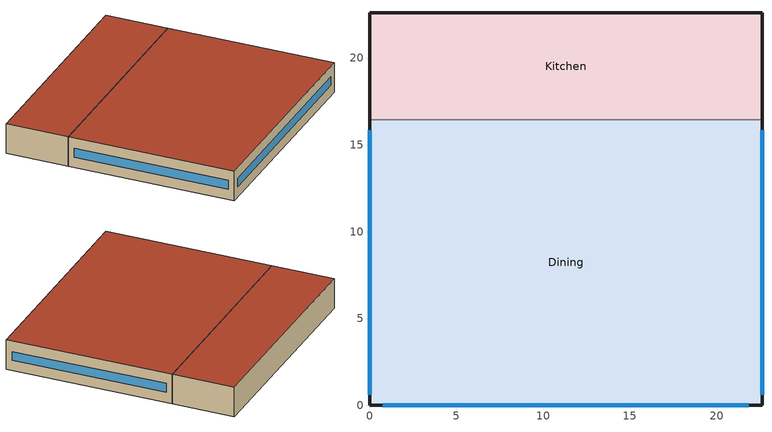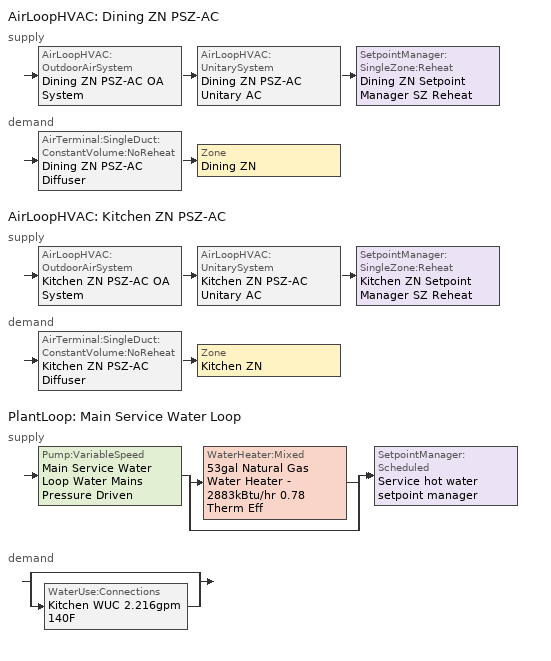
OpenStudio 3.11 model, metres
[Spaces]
Dining
 floor ground (Foundation F 1.26W/m*K Perim 55.49m Area 371.75m2): 22.61,16.44 22.61,0 0,0 0,16.44 z0
 wall outside: 0,16.44 0,0 22.61,0 22.61,16.44 z0:3.05
 wall to Kitchen: 22.61,16.44 0,16.44 z0:3.05
 window: 0,15.84 0,0.6 / 0.75,0 21.86,0 / 22.61,0.6 22.61,15.84 z1.07:1.98
 roof outside: 22.61,0 22.61,16.44 0,16.44 0,0 z3.05
Kitchen
 floor ground (Foundation F 1.26W/m*K Perim 34.94m Area 139.41m2): 22.61,22.61 22.61,16.44 0,16.44 0,22.61 z0
 wall outside: 22.61,16.44 22.61,22.61 0,22.61 0,16.44 z0:3.05
 roof outside: 22.61,16.44 22.61,22.61 0,22.61 0,16.44 z3.05
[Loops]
AirLoopHVAC 'Dining ZN PSZ-AC'
 supply: AirLoopHVAC:OutdoorAirSystem 'Dining ZN PSZ-AC OA System' > AirLoopHVAC:UnitarySystem 'Dining ZN PSZ-AC Unitary AC' > SetpointManager:SingleZone:Reheat 'Dining ZN Setpoint Manager SZ Reheat'
 demand: AirTerminal:SingleDuct:ConstantVolume:NoReheat 'Dining ZN PSZ-AC Diffuser' > Zone 'Dining ZN'
AirLoopHVAC 'Kitchen ZN PSZ-AC'
 supply: AirLoopHVAC:OutdoorAirSystem 'Kitchen ZN PSZ-AC OA System' > AirLoopHVAC:UnitarySystem 'Kitchen ZN PSZ-AC Unitary AC' > SetpointManager:SingleZone:Reheat 'Kitchen ZN Setpoint Manager SZ Reheat'
 demand: AirTerminal:SingleDuct:ConstantVolume:NoReheat 'Kitchen ZN PSZ-AC Diffuser' > Zone 'Kitchen ZN'
PlantLoop 'Main Service Water Loop'
 supply: Pump:VariableSpeed 'Main Service Water Loop Water Mains Pressure Driven' > split
  | WaterHeater:Mixed '53gal Natural Gas Water Heater - 2883kBtu/hr 0.78 Therm Eff'
  | bypass
  join > SetpointManager:Scheduled 'Service hot water setpoint manager'
 demand: split
  | bypass
  | WaterUse:Connections 'Kitchen WUC 2.216gpm 140F'
[Site]
Atlanta-Hartsfield Jackson Intl AP_GA_USA: Latitude {deg}=33.63; Longitude {deg}=-84.43; Time Zone {hr}=-5; Elevation {m}=308; Terrain=City
[Building]
-FullServiceRestaurant-ASHRAE 169-2013-3A created: 2026-08-07 21:08:20 -0400: North Axis {deg}=0; Default Construction Set=DOE Ref Pre-1980 - FullSrvRest - ASHRAE 169-2013-3A; Standards Number of Stories=1; Standards Number of Above Ground Stories=1; Standards Building Type=FullServiceRestaurant
[SizingPeriod:DesignDay] Barometric Pressure {Pa}=97621; Rain Indicator=No; Snow Indicator=No; Day of Month=21; Daylight Saving Time Indicator=No; Humidity Condition Type=Wetbulb; Dry-Bulb Temperature Range Modifier Type=DefaultMultipliers
Name | Maximum Dry-Bulb Temperature {C} | Daily Dry-Bulb Temperature Range {deltaC} | Wind Speed {m/s} | Wind Direction {deg} | Month | Day Type | Wetbulb or DewPoint at Maximum Dry-Bulb {C} | Solar Model Indicator | ASHRAE Clear Sky Optical Depth for Beam Irradiance | ASHRAE Clear Sky Optical Depth for Diffuse Irradiance | Sky Clearness
Atlanta-Hartsfield.Jackson.Intl.AP_GA_USA Ann Clg .4% Condns DB=>MWB | 34.4 | 9.5 | 4 | 300 | 7 | SummerDesignDay | 23.5 | ASHRAETau | 0.556 | 1.779
Atlanta-Hartsfield.Jackson.Intl.AP_GA_USA Ann Clg .4% Condns WB=>MDB | 31.2 | 9.5 | 4 | 300 | 7 | SummerDesignDay | 25.1 | ASHRAETau | 0.556 | 1.779
Atlanta-Hartsfield.Jackson.Intl.AP_GA_USA Ann Htg 99.6% Condns DB | -6.3 | 0 | 5.3 | 320 | 1 | WinterDesignDay | -6.3 | ASHRAEClearSky |  |  | 0
[ClimateZones]
Climate Zone Institution Name 1=ASHRAE; Climate Zone Document Name 1=ANSI/ASHRAE Standard 169; Climate Zone Document Year 1=2006; Climate Zone Value 1=3A
[Site:WaterMainsTemperature]
Calculation Method=Correlation; Annual Average Outdoor Air Temperature {C}=16.6; Maximum Difference In Monthly Average Outdoor Air Temperatures {deltaC}=22.5; Temperature Multiplier=1; Temperature Offset {deltaC}=0
[Site:GroundTemperature:Shallow]
10.8, 7.3, 6.4, 7.2, 11.9, 17.2, 22.2, 25.8, 26.8, 25.1, 21.1, 15.9
[Site:GroundTemperature:Deep]
16, 13.5, 11.9, 11.4, 12.4, 14.5, 17.1, 19.6, 21.4, 21.8, 20.8, 18.7
[Site:GroundTemperature:FCfactorMethod]
January Ground Temperature {C}=16; February Ground Temperature {C}=11.9; March Ground Temperature {C}=7.7; April Ground Temperature {C}=4; May Ground Temperature {C}=7.9; June Ground Temperature {C}=13.8; July Ground Temperature {C}=17.2; August Ground Temperature {C}=20.8; September Ground Temperature {C}=24.8; October Ground Temperature {C}=26.1; November Ground Temperature {C}=26.5; December Ground Temperature {C}=22.5
[Material:NoMass] Thermal Absorptance=0.9; Solar Absorptance=0.7
Name | Roughness | Thermal Resistance {m2-K/W} | Visible Absorptance
CP02 CARPET PAD | VeryRough | 0.21648 | 0.8
Typical Insulation R-2.27 | Smooth | 0.39899 | 0.7
Typical Carpet Pad | Smooth | 0.21648 | 0.8
Typical Insulation R-8.88 | Smooth | 1.56434 | 0.7
Typical Insulation | Smooth | 0.0282222 | 0.7
[Material]
Name | Roughness | Thickness {m} | Conductivity {W/m-K} | Density {kg/m3} | Specific Heat {J/kg-K} | Thermal Absorptance | Solar Absorptance | Visible Absorptance
100mm Normalweight concrete floor | MediumSmooth | 0.1016 | 2.31 | 2322 | 832
G01 13mm gypsum board | Smooth | 0.0127 | 0.16 | 800 | 1090 | 0.9 | 0.7 | 0.5
4 in. Normalweight Concrete Floor | MediumRough | 0.1016 | 2.31 | 2322 | 832 | 0.9 | 0.7 | 0.7
25mm Stucco | Smooth | 0.0254 | 0.72 | 1856 | 840 | 0.9 | 0.7 | 0.7
5/8 in. Gypsum Board | MediumSmooth | 0.0159 | 0.16 | 800 | 1090 | 0.9 | 0.7 | 0.7
Roof Membrane | VeryRough | 0.0095 | 0.16 | 1121.29 | 1460 | 0.9 | 0.7 | 0.7
Metal Roof Surface; F08 Metal surface | Smooth | 0.0008 | 45.28 | 7824 | 500 | 0.9 | 0.7 | 0.7
6 in. Normalweight Concrete Floor | MediumRough | 0.1524 | 2.31 | 2322 | 832 | 0.9 | 0.7 | 0.7
8 in. Concrete Block Basement Wall | MediumRough | 0.2032 | 1.326 | 1842 | 912 | 0.9 | 0.7 | 0.7
G05 25mm wood | MediumSmooth | 0.0254 | 0.15 | 608 | 1630 | 0.9 | 0.5 | 0.5
Std Wood 6inch | MediumSmooth | 0.15 | 0.12 | 540 | 1210 | 0.9 | 0.7 | 0.7
[Construction:FfactorGroundFloor] F-Factor {W/m-K}=1.26344
Name | Area {m2} | PerimeterExposed {m}
Foundation F 1.26W/m*K Perim 34.94m Area 139.41m2 | 139.405 | 34.9407
Foundation F 1.26W/m*K Perim 55.49m Area 371.75m2 | 371.748 | 55.4941
[DefaultConstructionSet]
DOE Ref Pre-1980 - FullSrvRest - ASHRAE 169-2013-3A: Default Exterior Surface Constructions=Default Surface Constructions 1; Default Interior Surface Constructions=Default Surface Constructions 2; Default Ground Contact Surface Constructions=Default Surface Constructions 3; Default Exterior SubSurface Constructions=Default Sub Surface Constructions 1; Default Interior SubSurface Constructions=Default Sub Surface Constructions 2; Interior Partition Construction=Typical Interior Partition
[DefaultSurfaceConstructions]
Name | Floor Construction | Wall Construction | Roof Ceiling Construction
Default Surface Constructions 1 | Typical Insulated Exterior Mass Floor | Typical Insulated Steel Framed Exterior Wall R-4.44 | Typical IEAD Roof R-10.0
Default Surface Constructions 2 | Typical Interior Floor | Typical Interior Wall | Typical Interior Ceiling
Default Surface Constructions 3 | Typical Insulated Carpeted 6in Slab Floor | Typical Insulated Basement Mass Wall
[Construction]
Typical Insulated Exterior Mass Floor: 4 in. Normalweight Concrete Floor, Typical Carpet Pad
Typical Insulated Steel Framed Exterior Wall R-4.44: 25mm Stucco, 5/8 in. Gypsum Board, Typical Insulation R-2.27, 5/8 in. Gypsum Board
Typical IEAD Roof R-10.0: Roof Membrane, Typical Insulation R-8.88, Metal Roof Surface
Typical Interior Floor: 100mm Normalweight concrete floor, CP02 CARPET PAD
Typical Interior Wall: G01 13mm gypsum board, G01 13mm gypsum board
Typical Interior Ceiling: CP02 CARPET PAD, 100mm Normalweight concrete floor
Typical Insulated Carpeted 6in Slab Floor: 6 in. Normalweight Concrete Floor, Typical Carpet Pad
Typical Insulated Basement Mass Wall: 8 in. Concrete Block Basement Wall
U 1.22 SHGC 0.54 Simple Glazing: U 1.22 SHGC 0.54 Simple Glazing
Typical Insulated Metal Door: F08 Metal surface, Typical Insulation
U 0.88 SHGC 0.16 Sgl Ref-A-L Clr 6mm: REF A CLEAR LO 6MM
Typical Overhead Door: Typical Insulation
Typical Interior Window: Clear 3mm
Typical Interior Door; Typical Interior Partition: G05 25mm wood
InteriorFurnishings: Std Wood 6inch
[DefaultSubSurfaceConstructions]
Name | Fixed Window Construction | Operable Window Construction | Door Construction | Glass Door Construction | Overhead Door Construction | Tubular Daylight Dome Construction | Tubular Daylight Diffuser Construction
Default Sub Surface Constructions 1 | U 1.22 SHGC 0.54 Simple Glazing | U 1.22 SHGC 0.54 Simple Glazing | Typical Insulated Metal Door | U 0.88 SHGC 0.16 Sgl Ref-A-L Clr 6mm | Typical Overhead Door | Typical Interior Window | Typical Interior Window
Default Sub Surface Constructions 2 | Typical Interior Window | Typical Interior Window | Typical Interior Door
[WindowMaterial:SimpleGlazingSystem]
U 1.22 SHGC 0.54 Simple Glazing: U-Factor {W/m2-K}=6.92748; Solar Heat Gain Coefficient=0.54; Visible Transmittance=0.81
[WindowMaterial:Glazing] Optical Data Type=SpectralAverage; Infrared Transmittance at Normal Incidence=0; Front Side Infrared Hemispherical Emissivity=0.84; Conductivity {W/m-K}=0.9; Dirt Correction Factor for Solar and Visible Transmittance=1; Solar Diffusing=No
Name | Thickness {m} | Solar Transmittance at Normal Incidence | Front Side Solar Reflectance at Normal Incidence | Back Side Solar Reflectance at Normal Incidence | Visible Transmittance at Normal Incidence | Front Side Visible Reflectance at Normal Incidence | Back Side Visible Reflectance at Normal Incidence | Back Side Infrared Hemispherical Emissivity
REF A CLEAR LO 6MM | 0.006 | 0.066 | 0.341 | 0.493 | 0.08 | 0.41 | 0.37 | 0.4
Clear 3mm | 0.003 | 0.837 | 0.075 | 0.075 | 0.898 | 0.081 | 0.081 | 0.84
[Space] Building Story=Building Story 1; Part of Total Floor Area=Yes
Name | Space Type | Thermal Zone
Dining | FullServiceRestaurant Dining | Dining ZN
Kitchen | FullServiceRestaurant Kitchen | Kitchen ZN
[BuildingStory]
Building Story 1: Nominal Z Coordinate {m}=0
[SpaceType] Standards Building Type=FullServiceRestaurant
Name | Default Schedule Set | Design Specification Outdoor Air Object | Standards Space Type
FullServiceRestaurant Dining | FullServiceRestaurant Dining Schedule Set | FullServiceRestaurant Dining Ventilation | Dining
FullServiceRestaurant Kitchen | FullServiceRestaurant Kitchen Schedule Set | FullServiceRestaurant Kitchen Ventilation | Kitchen
[People:Definition] Number of People Calculation Method=People/Area; Fraction Radiant=0.3; Thermal Comfort Model Type 1=AdaptiveASH55
Name | People per Space Floor Area {person/m2}
FullServiceRestaurant Dining People Definition | 0.721182
FullServiceRestaurant Kitchen People Definition | 0.0538196
[People] Work Efficiency Schedule=Work Efficiency Schedule; Clothing Insulation Calculation Method=ClothingInsulationSchedule; Clothing Insulation Schedule=Clothing Schedule; Air Velocity Schedule=Air Velocity Schedule; Multiplier=1
Name | People Definition | Space or SpaceType
FullServiceRestaurant Dining People | FullServiceRestaurant Dining People Definition | FullServiceRestaurant Dining
FullServiceRestaurant Kitchen People | FullServiceRestaurant Kitchen People Definition | FullServiceRestaurant Kitchen
[Lights:Definition] Design Level Calculation Method=Watts/Area; Fraction Radiant=0.7; Fraction Visible=0.2; Return Air Fraction=0
Name | Watts per Space Floor Area {W/m2}
FullServiceRestaurant Dining Lights Definition | 27.3403
FullServiceRestaurant Kitchen Lights Definition | 16.3611
[Lights] Fraction Replaceable=0
Name | Lights Definition | Space or SpaceType
FullServiceRestaurant Dining Lights | FullServiceRestaurant Dining Lights Definition | FullServiceRestaurant Dining
FullServiceRestaurant Kitchen Lights | FullServiceRestaurant Kitchen Lights Definition | FullServiceRestaurant Kitchen
[ElectricEquipment:Definition]
Name | Design Level Calculation Method | Watts per Space Floor Area {W/m2} | Fraction Latent | Fraction Radiant | Fraction Lost | Design Level {W}
FullServiceRestaurant Dining Elec Equip Definition | Watts/Area | 60.2779 | 0.25 | 0.3 | 0
FullServiceRestaurant Kitchen Elec Equip Definition | Watts/Area | 376.737 | 0.25 | 0.3 | 0.2
Kitchen Electric Equipment Definition1 | EquipmentLevel |  | 0 | 0 | 1 | 699
[ElectricEquipment]
Name | Electric Equipment Definition | Space or SpaceType | Schedule
FullServiceRestaurant Dining Elec Equip | FullServiceRestaurant Dining Elec Equip Definition | FullServiceRestaurant Dining
FullServiceRestaurant Kitchen Elec Equip | FullServiceRestaurant Kitchen Elec Equip Definition | FullServiceRestaurant Kitchen
Kitchen_ExhFan_Equip | Kitchen Electric Equipment Definition1 | FullServiceRestaurant Kitchen | RestaurantSitDown Kitchen_Exhaust_SCH
[DesignSpecification:OutdoorAir] Outdoor Air Method=Sum
Name | Outdoor Air Flow per Person {m3/s-person} | Outdoor Air Flow per Floor Area {m3/s-m2}
FullServiceRestaurant Dining Ventilation | 0.00943895
FullServiceRestaurant Kitchen Ventilation | 0 | 0
[DefaultScheduleSet] Number of People Schedule=FullServiceRestaurant Bldg Occ; People Activity Level Schedule=FullServiceRestaurant Activity; Lighting Schedule=FullServiceRestaurant Bldg Light; Electric Equipment Schedule=FullServiceRestaurant Bldg Equip
Name | Gas Equipment Schedule
FullServiceRestaurant Dining Schedule Set
FullServiceRestaurant Kitchen Schedule Set | FullServiceRestaurant Gas Equip
[ThermostatSetpoint:DualSetpoint]
Name | Heating Setpoint Temperature Schedule | Cooling Setpoint Temperature Schedule
FullServiceRestaurant Dining Thermostat 1 | FullServiceRestaurant HtgSetp | FullServiceRestaurant ClgSetp
FullServiceRestaurant Kitchen Thermostat 1 | FullServiceRestaurant HtgSetp Kitchen | FullServiceRestaurant ClgSetp Kitchen
[GasEquipment:Definition]
FullServiceRestaurant Kitchen Gas Equip Definition: Design Level Calculation Method=Watts/Area; Watts per Space Floor Area {W/m2}=1194.8; Fraction Latent=0.1; Fraction Radiant=0.2; Fraction Lost=0.7
[GasEquipment]
FullServiceRestaurant Kitchen Gas Equip: Gas Equipment Definition=FullServiceRestaurant Kitchen Gas Equip Definition; Space or SpaceType=FullServiceRestaurant Kitchen
[SpaceInfiltration:DesignFlowRate] Design Flow Rate Calculation Method=Flow/ExteriorArea; Flow per Exterior Surface Area {m3/s-m2}=0.000570329; Velocity Term Coefficient=0; Density Basis=Outdoor
Name | Space or SpaceType | Schedule | Constant Term Coefficient | Temperature Term Coefficient | Velocity Squared Term Coefficient
Kitchen HVAC On Infiltration | Kitchen | Infiltration HVAC On Schedule | 0.0037 | 0.005 | 0.046
Kitchen HVAC Off Infiltration | Kitchen | Infiltration HVAC Off Schedule | 0 | 0.0097 | 0.0596
Dining HVAC On Infiltration | Dining | Infiltration HVAC On Schedule | 0.0037 | 0.005 | 0.046
Dining HVAC Off Infiltration | Dining | Infiltration HVAC Off Schedule | 0 | 0.0097 | 0.0596
[ThermalZone] Use Ideal Air Loads=No
Name | Thermostat
Dining ZN | FullServiceRestaurant Dining Thermostat 1
Kitchen ZN | FullServiceRestaurant Kitchen Thermostat 1
[Sizing:Zone] Zone Cooling Design Supply Air Temperature Input Method=SupplyAirTemperature; Zone Cooling Design Supply Air Temperature {C}=12.7778; Zone Cooling Design Supply Air Temperature Difference {deltaC}=11.11; Zone Heating Design Supply Air Temperature Input Method=SupplyAirTemperature; Zone Heating Design Supply Air Temperature {C}=50; Zone Heating Design Supply Air Temperature Difference {deltaC}=11.11; Zone Cooling Design Supply Air Humidity Ratio {kg-H2O/kg-air}=0.0085; Zone Heating Design Supply Air Humidity Ratio {kg-H2O/kg-air}=0.008; Cooling Design Air Flow Method=DesignDay; Heating Design Air Flow Method=DesignDay; Heating Maximum Air Flow Fraction=1; Account for Dedicated Outdoor Air System=No; Dedicated Outdoor Air System Control Strategy=NeutralSupplyAir; Dedicated Outdoor Air Low Setpoint Temperature for Design {C}=autosize; Dedicated Outdoor Air High Setpoint Temperature for Design {C}=autosize; Zone Load Sizing Method=Sensible Load Only No Latent Load; Zone Latent Cooling Design Supply Air Humidity Ratio Input Method=HumidityRatioDifference; Zone Cooling Design Supply Air Humidity Ratio Difference {kgWater/kgDryAir}=0.005; Zone Latent Heating Design Supply Air Humidity Ratio Input Method=HumidityRatioDifference; Zone Humidification Design Supply Air Humidity Ratio Difference {kgWater/kgDryAir}=0.005; Sizing Option=Coincident; Heating Coil Sizing Method=None; Maximum Heating Capacity To Cooling Load Sizing Ratio {W/W}=1
Dining ZN; Kitchen ZN
[Zone equipment]
Dining ZN: Dining ZN PSZ-AC Diffuser, Dining ZN Exhaust Fan
Kitchen ZN: Kitchen ZN PSZ-AC Diffuser, Kitchen ZN Exhaust Fan
[AirLoopHVAC] Availability Schedule=RestaurantSitDown HVACOperationSchd; Design Supply Air Flow Rate {m3/s}=autosize; Design Return Air Flow Fraction of Supply Air Flow=1
Dining ZN PSZ-AC; Kitchen ZN PSZ-AC
[Sizing:System] Type of Load to Size On=Sensible; Design Outdoor Air Flow Rate {m3/s}=Autosize; Central Heating Maximum System Air Flow Ratio=1; Preheat Design Temperature {C}=7.22222; Preheat Design Humidity Ratio {kg-H2O/kg-Air}=0.008; Precool Design Temperature {C}=12.7778; Precool Design Humidity Ratio {kg-H2O/kg-Air}=0.008; Central Cooling Design Supply Air Temperature {C}=12.7778; Central Heating Design Supply Air Temperature {C}=50; Sizing Option=Coincident; 100% Outdoor Air in Cooling=No; 100% Outdoor Air in Heating=No; Central Cooling Design Supply Air Humidity Ratio {kg-H2O/kg-Air}=0.0085; Central Heating Design Supply Air Humidity Ratio {kg-H2O/kg-Air}=0.008; Cooling Design Air Flow Method=DesignDay; Heating Design Air Flow Method=DesignDay; System Outdoor Air Method=ZoneSum; Zone Maximum Outdoor Air Fraction=1; Cooling Supply Air Flow Rate Per Floor Area {m3/s-m2}=0.00996765; Cooling Fraction of Autosized Cooling Supply Air Flow Rate=1; Cooling Supply Air Flow Rate Per Unit Cooling Capacity {m3/s-W}=3.94755e-05; Heating Supply Air Flow Rate Per Floor Area {m3/s-m2}=0.00996765; Heating Fraction of Autosized Heating Supply Air Flow Rate=1; Heating Fraction of Autosized Cooling Supply Air Flow Rate=1; Heating Supply Air Flow Rate Per Unit Heating Capacity {m3/s-W}=3.15882e-05; Cooling Design Capacity Method=CoolingDesignCapacity; Cooling Design Capacity {W}=autosize; Cooling Design Capacity Per Floor Area {W/m2}=234.7; Fraction of Autosized Cooling Design Capacity=1; Heating Design Capacity Method=HeatingDesignCapacity; Heating Design Capacity {W}=autosize; Heating Design Capacity Per Floor Area {W/m2}=157; Fraction of Autosized Heating Design Capacity=1; Central Cooling Capacity Control Method=OnOff; Occupant Diversity=autosize; Heating Coil Sizing Method=None; Maximum Heating Capacity To Cooling Capacity Sizing Ratio {W/W}=1
Dining ZN PSZ-AC; Kitchen ZN PSZ-AC
[SetpointManager:SingleZone:Reheat] Minimum Supply Air Temperature {C}=12.7778; Maximum Supply Air Temperature {C}=50
Name | Control Zone | Setpoint Node or NodeList
Dining ZN Setpoint Manager SZ Reheat | Dining ZN | Dining ZN PSZ-AC Supply Outlet Node
Kitchen ZN Setpoint Manager SZ Reheat | Kitchen ZN | Kitchen ZN PSZ-AC Supply Outlet Node
[Coil:Heating:Gas] Availability Schedule=Always On Discrete; Gas Burner Efficiency=0.8; Nominal Capacity {W}=AutoSize; On Cycle Parasitic Electric Load {W}=0; Off Cycle Parasitic Gas Load {W}=0
Dining ZN PSZ-AC Gas Htg Coil 812kBtu/hr 0.8 Thermal Eff; Kitchen ZN PSZ-AC Gas Htg Coil 151kBtu/hr 0.8 Thermal Eff
[Coil:Heating:Electric] Availability Schedule=Always Off Discrete; Efficiency=1; Nominal Capacity {W}=0
Dining ZN PSZ-AC No Heat; Kitchen ZN PSZ-AC No Heat
[Coil:Cooling:DX:SingleSpeed] Availability Schedule=Always On Discrete; Rated Total Cooling Capacity {W}=autosize; Rated Sensible Heat Ratio=autosize; Rated Air Flow Rate {m3/s}=autosize; Rated Evaporator Fan Power Per Volume Flow Rate 2017 {W/(m3/s)}=773.3; Rated Evaporator Fan Power Per Volume Flow Rate 2023 {W/(m3/s)}=934.4; Total Cooling Capacity Function of Temperature Curve=DOE Ref DX Clg Coil Cool-Cap-fT; Total Cooling Capacity Function of Flow Fraction Curve=DOE Ref DX Clg Coil Cool-CAP-fFlow; Energy Input Ratio Function of Temperature Curve=DOE Ref DX Clg Coil Cool-EIR-fT; Energy Input Ratio Function of Flow Fraction Curve=DOE Ref DX Clg Coil Cool-EIR-fFlow; Part Load Fraction Correlation Curve=DOE Ref DX Clg Coil Cool-PLF-fPLR; Minimum Outdoor Dry-Bulb Temperature for Compressor Operation {C}=-25; Nominal Time for Condensate Removal to Begin {s}=0; Ratio of Initial Moisture Evaporation Rate and Steady State Latent Capacity=0; Maximum Cycling Rate {cycles/hr}=0; Latent Capacity Time Constant {s}=0; Condenser Type=AirCooled; Evaporative Condenser Effectiveness=0.9; Evaporative Condenser Air Flow Rate {m3/s}=autosize; Evaporative Condenser Pump Rated Power Consumption {W}=autosize; Crankcase Heater Capacity {W}=0; Maximum Outdoor Dry-Bulb Temperature for Crankcase Heater Operation {C}=10; Basin Heater Capacity {W/K}=0; Basin Heater Setpoint Temperature {C}=2
Name | Rated COP {W/W}
Dining ZN PSZ-AC 1spd DX AC Clg Coil 394kBtu/hr 8.92EER | 3.10704
Kitchen ZN PSZ-AC 1spd DX AC Clg Coil 102kBtu/hr 9.63EER | 3.34349
[Fan:OnOff] Availability Schedule=Always On Discrete; Maximum Flow Rate {m3/s}=autosize; Motor In Airstream Fraction=1
Name | Fan Total Efficiency | Pressure Rise {Pa} | Motor Efficiency | Fan Power Ratio Function of Speed Ratio Curve | Fan Efficiency Ratio Function of Speed Ratio Curve
Dining ZN PSZ-AC Fan | 0.58175 | 1110.94 | 0.895 | Fan On Off Power Curve | Fan On Off Efficiency Curve
Kitchen ZN PSZ-AC Fan | 0.546 | 622.722 | 0.84 | Fan On Off Power Curve 1 | Fan On Off Efficiency Curve 1
[AirLoopHVAC:UnitarySystem] Control Type=Load; Dehumidification Control Type=None; Availability Schedule=RestaurantSitDown HVACOperationSchd; Fan Placement=DrawThrough; Supply Air Fan Operating Mode Schedule=RestaurantSitDown HVACOperationSchd; DX Heating Coil Sizing Ratio=1; Use DOAS DX Cooling Coil=No; DOAS DX Cooling Coil Leaving Minimum Air Temperature {C}=2; Latent Load Control=SensibleOnlyLoadControl; Supply Air Flow Rate Method During Cooling Operation=SupplyAirFlowRate; Supply Air Flow Rate During Cooling Operation {m3/s}=Autosize; Supply Air Flow Rate Method During Heating Operation=SupplyAirFlowRate; Supply Air Flow Rate During Heating Operation {m3/s}=Autosize; Supply Air Flow Rate Method When No Cooling or Heating is Required=None; No Load Supply Air Flow Rate Control Set To Low Speed=Yes; Maximum Supply Air Temperature {C}=80; Maximum Outdoor Dry-Bulb Temperature for Supplemental Heater Operation {C}=21; Ancilliary On-Cycle Electric Power {W}=0; Ancilliary Off-Cycle Electric Power {W}=0
Name | Controlling Zone or Thermostat Location | Supply Fan | Heating Coil | Cooling Coil | Supplemental Heating Coil
Dining ZN PSZ-AC Unitary AC | Dining ZN | Dining ZN PSZ-AC Fan | Dining ZN PSZ-AC Gas Htg Coil 812kBtu/hr 0.8 Thermal Eff | Dining ZN PSZ-AC 1spd DX AC Clg Coil 394kBtu/hr 8.92EER | Dining ZN PSZ-AC No Heat
Kitchen ZN PSZ-AC Unitary AC | Kitchen ZN | Kitchen ZN PSZ-AC Fan | Kitchen ZN PSZ-AC Gas Htg Coil 151kBtu/hr 0.8 Thermal Eff | Kitchen ZN PSZ-AC 1spd DX AC Clg Coil 102kBtu/hr 9.63EER | Kitchen ZN PSZ-AC No Heat
[Controller:OutdoorAir] Minimum Outdoor Air Flow Rate {m3/s}=autosize; Maximum Outdoor Air Flow Rate {m3/s}=Autosize; Economizer Control Type=NoEconomizer; Economizer Control Action Type=ModulateFlow; Economizer Maximum Limit Dry-Bulb Temperature {C}=28; Economizer Maximum Limit Enthalpy {J/kg}=64000; Lockout Type=LockoutWithCompressor; Minimum Limit Type=FixedMinimum; Minimum Outdoor Air Schedule=Always On Discrete; High Humidity Control=No; High Humidity Outdoor Air Flow Ratio=1; Control High Indoor Humidity Based on Outdoor Humidity Ratio=Yes; Heat Recovery Bypass Control Type=BypassWhenWithinEconomizerLimits; Economizer Operation Staging=InterlockedWithMechanicalCooling
Name | Controller Mechanical Ventilation
Dining ZN PSZ-AC OA System Controller | Controller Mechanical Ventilation 1
Kitchen ZN PSZ-AC OA System Controller | Controller Mechanical Ventilation 2
[Controller:MechanicalVentilation] Availability Schedule=Always On Discrete
Controller Mechanical Ventilation 1; Controller Mechanical Ventilation 2
[AirLoopHVAC:OutdoorAirSystem]
Name | Controller
Dining ZN PSZ-AC OA System | Dining ZN PSZ-AC OA System Controller
Kitchen ZN PSZ-AC OA System | Kitchen ZN PSZ-AC OA System Controller
[AvailabilityManager:NightCycle] Applicability Schedule=Always On Discrete; Control Type=CycleOnAny; Thermostat Tolerance {deltaC}=1; Cycling Run Time {s}=1800
Availability Manager Night Cycle 1; Availability Manager Night Cycle 2
[AirTerminal:SingleDuct:ConstantVolume:NoReheat] Availability Schedule=Always On Discrete; Maximum Air Flow Rate {m3/s}=AutoSize
Dining ZN PSZ-AC Diffuser; Kitchen ZN PSZ-AC Diffuser
[Fan:ZoneExhaust] Availability Schedule=RestaurantSitDown HVACOperationSchd; Fan Total Efficiency=1; Pressure Rise {Pa}=1e-06; System Availability Manager Coupling Mode=Decoupled
Name | Maximum Flow Rate {m3/s}
Dining ZN Exhaust Fan | 1.828
Kitchen ZN Exhaust Fan | 0.06
[Refrigeration:System]
RefrSystem - Restaurant: Refrigeration Condenser=Refrigeration Condenser Air Cooled 1; Minimum Condensing Temperature {C}=21; Refrigeration System Working Fluid Type=R404a; Suction Temperature Control Type=ConstantSuctionTemperature; Suction Piping Zone=Kitchen ZN
[Refrigeration:Compressor] Refrigeration Compressor Power Curve=Old_Low_Temp_Comp_Pwr_Curve; Refrigeration Compressor Capacity Curve=Old_Low_Temp_Comp_Cap_Curve; Rated Return Gas Temperature {C}=18.3; Rated Subcooling {deltaC}=0
Refrigeration Compressor 1; Refrigeration Compressor 2; Refrigeration Compressor 3; Refrigeration Compressor 4; Refrigeration Compressor 5; Refrigeration Compressor 6; Refrigeration Compressor 7; Refrigeration Compressor 8; Refrigeration Compressor 9; Refrigeration Compressor 10; Refrigeration Compressor 11; Refrigeration Compressor 12; Refrigeration Compressor 13; Refrigeration Compressor 14; Refrigeration Compressor 15; Refrigeration Compressor 16; Refrigeration Compressor 17; Refrigeration Compressor 18; Refrigeration Compressor 19; Refrigeration Compressor 20
[Refrigeration:Case]
Case Full Service Restaurant: Availability Schedule=Always On Discrete; Zone=Kitchen ZN; Rated Ambient Temperature {C}=23.8889; Rated Ambient Relative Humidity {percent}=55; Rated Total Cooling Capacity per Unit Length {W/m}=734; Rated Latent Heat Ratio=0.08; Rated Runtime Fraction=0.85; Case Length {m}=3.05; Case Operating Temperature {C}=2; Latent Case Credit Curve Type=CaseTemperatureMethod; Latent Case Credit Curve=Refrigeration Case Latent Credit Curve; Standard Case Fan Power per Unit Length {W/m}=66; Operating Case Fan Power per Unit Length {W/m}=66; Standard Case Lighting Power per Unit Length {W/m}=33; Installed Case Lighting Power per Unit Length {W/m}=33; Case Lighting Schedule=RestaurantSitDown BLDG_LIGHT_KITCHEN_SCH_2004_2007; Fraction of Lighting Energy to Case=1; Anti-Sweat Heater Control Type=None; Humidity at Zero Anti-Sweat Heater Energy {percent}=0; Case Height {m}=1.5; Fraction of Anti-Sweat Heater Energy to Case=0.2; Case Defrost Power per Unit Length {W/m}=0; Case Defrost Type=None; Case Defrost Schedule=Case Full Service Restaurant Defrost; Case Defrost Drip-Down Schedule=Case Full Service Restaurant Defrost 1; Defrost Energy Correction Curve Type=None; Under Case HVAC Return Air Fraction=0.05; Refrigerated Case Restocking Schedule=RestaurantSitDown Kitchen_Case:2_SELFCONTAINEDDISPLAYCASE_CaseStockingSched; Case Credit Fraction Schedule=Case Full Service Restaurant Case Credit; Design Evaporator Temperature or Brine Inlet Temperature {C}=-5.56
[Refrigeration:WalkIn]
Walk-In Full Service Restaurant: Availability Schedule=Always On Discrete; Rated Coil Cooling Capacity {W}=1678.72; Operating Temperature {C}=-23; Rated Cooling Source Temperature {C}=-28.3333; Rated Total Heating Power {W}=0; Rated Cooling Coil Fan Power {W}=180.56; Rated Circulation Fan Power {W}=0; Rated Total Lighting Power {W}=80.52; Lighting Schedule=RestaurantSitDown walkin_occ_lght_SCH; Defrost Type=Electric; Defrost Control Type=TimeSchedule; Defrost Schedule=Walk-In Full Service Restaurant Defrost; Defrost Drip-Down Schedule=Walk-In Full Service Restaurant Defrost 1; Defrost Power {W}=2000.8; Temperature Termination Defrost Fraction to Ice=0.7; Restocking Schedule=RestaurantSitDown Kitchen_Case:1_WALKINFREEZER_WalkInStockingSched; Insulated Floor Surface Area {m2}=7.43224; Insulated Floor U-Value {W/m2-K}=0.207; WalkIn Zone Boundary 1=Refrigeration Walk In Zone Boundary 1
[Refrigeration:WalkIn:ZoneBoundary]
Refrigeration Walk In Zone Boundary 1: Zone=Kitchen ZN; Total Insulated Surface Area Facing Zone {m2}=43.4; Insulated Surface U-Value Facing Zone {W/m2-K}=0.235; Area of Stocking Doors Facing Zone {m2}=2; Height of Stocking Doors Facing Zone {m}=2; Stocking Door Opening Schedule Name Facing Zone=door_wi_sched; Stocking Door Opening Protection Type Facing Zone=None
[Refrigeration:Condenser:AirCooled]
Refrigeration Condenser Air Cooled 1: Rated Effective Total Heat Rejection Rate Curve=Curve Linear 1; Rated Subcooling Temperature Difference {deltaC}=0; Condenser Fan Speed Control Type=Fixed; Rated Fan Power {W}=852.175; Minimum Fan Air Flow Ratio=0.1
[ZoneMixing]
Zone Mixing 1: Zone or Space=Kitchen ZN; Schedule=RestaurantSitDown Hours_of_operation; Design Flow Rate Calculation Method=Flow/Zone; Design Flow Rate {m3/s}=1.828; Source Zone or Space=Dining ZN; Delta Temperature {deltaC}=0
[InternalMass:Definition]
Internal Mass Definition 1: Construction=InteriorFurnishings; Design Level Calculation Method=SurfaceArea/Area; Surface Area per Space Floor Area=2
[InternalMass] Internal Mass Definition=Internal Mass Definition 1; Multiplier=1
Name | Space or SpaceType
Kitchen Mass | Kitchen
Dining Mass | Dining
[PlantLoop]
Main Service Water Loop: Glycol Concentration=0; Maximum Loop Temperature {C}=60; Minimum Loop Temperature {C}=51.6667; Plant Loop Volume {m3}=Autocalculate; Load Distribution Scheme=Optimal
[Sizing:Plant]
Main Service Water Loop: Loop Type=Heating; Design Loop Exit Temperature {C}=60; Loop Design Temperature Difference {deltaC}=5; Sizing Option=NonCoincident; Zone Timesteps in Averaging Window=1; Coincident Sizing Factor Mode=None
[SetpointManager:Scheduled]
Service hot water setpoint manager: Control Variable=Temperature; Schedule=Service Water Loop Temp - 140F; Setpoint Node or NodeList=Main Service Water Loop Supply Outlet Node
[Pump:VariableSpeed]
Main Service Water Loop Water Mains Pressure Driven: Rated Pump Head {Pa}=0.001; Motor Efficiency=1; Coefficient 1 of the Part Load Performance Curve=0; Coefficient 2 of the Part Load Performance Curve=3.2485; Coefficient 3 of the Part Load Performance Curve=-4.7443; Coefficient 4 of the Part Load Performance Curve=2.5294; Pump Control Type=Intermittent; Skin Loss Radiative Fraction=0.5; Design Power Sizing Method=PowerPerFlowPerPressure; Design Electric Power per Unit Flow Rate {W/(m3/s)}=348701.1; Design Shaft Power per Unit Flow Rate per Unit Head {W-s/m3-Pa}=1.28205; Design Minimum Flow Rate Fraction=0
[WaterHeater:Mixed]
53gal Natural Gas Water Heater - 2883kBtu/hr 0.78 Therm Eff: Tank Volume {m3}=0.199983; Setpoint Temperature Schedule=Service Water Loop Temp - 140F; Deadband Temperature Difference {deltaC}=2; Maximum Temperature Limit {C}=60; Heater Control Type=Cycle; Heater Maximum Capacity {W}=844924; Heater Fuel Type=NaturalGas; Heater Thermal Efficiency=0.78; Off Cycle Parasitic Fuel Consumption Rate {W}=19.9992; Off Cycle Parasitic Fuel Type=NaturalGas; Off Cycle Parasitic Heat Fraction to Tank=0; On Cycle Parasitic Fuel Consumption Rate {W}=19.9992; On Cycle Parasitic Fuel Type=NaturalGas; On Cycle Parasitic Heat Fraction to Tank=0; Ambient Temperature Indicator=ThermalZone; Ambient Temperature Thermal Zone=Kitchen ZN; Off Cycle Loss Coefficient to Ambient Temperature {W/K}=5.99799; On Cycle Loss Coefficient to Ambient Temperature {W/K}=5.99799; Use Side Effectiveness=1; Source Side Effectiveness=1; Use Side Design Flow Rate {m3/s}=autosize; Source Side Design Flow Rate {m3/s}=autosize; Indirect Water Heating Recovery Time {hr}=1.5; Source Side Flow Control Mode=IndirectHeatPrimarySetpoint
[WaterHeater:Sizing]
53gal Natural Gas Water Heater - 2883kBtu/hr 0.78 Therm Eff: Design Mode=PeakDraw; Time Storage Can Meet Peak Draw {hr}=0.538503; Time for Tank Recovery {hr}=0.5; Nominal Tank Volume for Autosizing Plant Connections {m3}=1
[WaterUse:Equipment:Definition]
Kitchen 2.216gpm 140F: Peak Flow Rate {m3/s}=0.000139808; Target Temperature Schedule=Mixed Water At Faucet Temp - 140F; Sensible Fraction Schedule=Fraction Sensible - 0.2; Latent Fraction Schedule=Fraction Latent - 0.05
[WaterUse:Equipment]
Kitchen Service Water Use 2.216gpm 140F: Water Use Equipment Definition=Kitchen 2.216gpm 140F; Flow Rate Fraction Schedule=RestaurantSitDown BLDG_SWH_SCH
[WaterUse:Connections]
Kitchen WUC 2.216gpm 140F: Drain Water Heat Exchanger Type=None; Drain Water Heat Exchanger Destination=Plant; Water Use Equipment Name 1=Kitchen Service Water Use 2.216gpm 140F
[Exterior:Lights:Definition]
NonDimming Exterior Lights Def: Design Level {W}=5081
[Exterior:Lights]
NonDimming Exterior Lights Def: Exterior Lights Definition=NonDimming Exterior Lights Def; Schedule=RestaurantSitDown Exterior_Lgt_ALWAYS_ON; Control Option=AstronomicalClock
[Schedule:Constant]
Name | Value
Always On Discrete | 1
Always Off Discrete | 0
[Schedule:Ruleset]
Name | Default Day Schedule | Summer Design Day Schedule | Winter Design Day Schedule
Clothing Schedule | Clothing Schedule Default Winter Clothes
Air Velocity Schedule | Air Velocity Schedule Default
Work Efficiency Schedule | Work Efficiency Schedule Default
FullServiceRestaurant Bldg Occ | FullServiceRestaurant Bldg Occ Default | FullServiceRestaurant Bldg Occ Summer Design Day | FullServiceRestaurant Bldg Occ Winter Design Day
FullServiceRestaurant Activity | FullServiceRestaurant Activity Default | FullServiceRestaurant Activity Summer Design Day | FullServiceRestaurant Activity Winter Design Day
FullServiceRestaurant Bldg Light | FullServiceRestaurant Bldg Light Default | FullServiceRestaurant Bldg Light Summer Design Day | FullServiceRestaurant Bldg Light Winter Design Day
FullServiceRestaurant Bldg Equip | FullServiceRestaurant Bldg Equip Default | FullServiceRestaurant Bldg Equip Summer Design Day | FullServiceRestaurant Bldg Equip Winter Design Day
FullServiceRestaurant HtgSetp | FullServiceRestaurant HtgSetp Default | FullServiceRestaurant HtgSetp Summer Design Day | FullServiceRestaurant HtgSetp Winter Design Day
FullServiceRestaurant ClgSetp | FullServiceRestaurant ClgSetp Default | FullServiceRestaurant ClgSetp Summer Design Day | FullServiceRestaurant ClgSetp Winter Design Day
FullServiceRestaurant Gas Equip | FullServiceRestaurant Gas Equip Default | FullServiceRestaurant Gas Equip Summer Design Day | FullServiceRestaurant Gas Equip Winter Design Day
FullServiceRestaurant HtgSetp Kitchen | FullServiceRestaurant HtgSetp Kitchen Default | FullServiceRestaurant HtgSetp Kitchen Summer Design Day | FullServiceRestaurant HtgSetp Kitchen Winter Design Day
FullServiceRestaurant ClgSetp Kitchen | FullServiceRestaurant ClgSetp Kitchen Default | FullServiceRestaurant ClgSetp Kitchen Summer Design Day | FullServiceRestaurant ClgSetp Kitchen Winter Design Day
RestaurantSitDown HVACOperationSchd | RestaurantSitDown HVACOperationSchd Default | RestaurantSitDown HVACOperationSchd Summer Design Day | RestaurantSitDown HVACOperationSchd Winter Design Day
RestaurantSitDown BLDG_LIGHT_KITCHEN_SCH_2004_2007 | RestaurantSitDown BLDG_LIGHT_KITCHEN_SCH_2004_2007 Default | RestaurantSitDown BLDG_LIGHT_KITCHEN_SCH_2004_2007 Summer Design Day | RestaurantSitDown BLDG_LIGHT_KITCHEN_SCH_2004_2007 Winter Design Day
RestaurantSitDown Kitchen_Case:2_SELFCONTAINEDDISPLAYCASE_CaseStockingSched | RestaurantSitDown Kitchen_Case:2_SELFCONTAINEDDISPLAYCASE_CaseStockingSched Default | RestaurantSitDown Kitchen_Case:2_SELFCONTAINEDDISPLAYCASE_CaseStockingSched Summer Design Day | RestaurantSitDown Kitchen_Case:2_SELFCONTAINEDDISPLAYCASE_CaseStockingSched Winter Design Day
Case Full Service Restaurant Defrost | Case Full Service Restaurant Defrost Default
Case Full Service Restaurant Defrost 1 | Case Full Service Restaurant Defrost Default 1
Case Full Service Restaurant Case Credit | Case Full Service Restaurant Case Credit Default
RestaurantSitDown Kitchen_Case:1_WALKINFREEZER_WalkInStockingSched | RestaurantSitDown Kitchen_Case:1_WALKINFREEZER_WalkInStockingSched Default | RestaurantSitDown Kitchen_Case:1_WALKINFREEZER_WalkInStockingSched Summer Design Day | RestaurantSitDown Kitchen_Case:1_WALKINFREEZER_WalkInStockingSched Winter Design Day
RestaurantSitDown walkin_occ_lght_SCH | RestaurantSitDown walkin_occ_lght_SCH Default | RestaurantSitDown walkin_occ_lght_SCH Summer Design Day | RestaurantSitDown walkin_occ_lght_SCH Winter Design Day
door_wi_sched | door_wi_sched Default
Walk-In Full Service Restaurant Defrost | Walk-In Full Service Restaurant Defrost Default
Walk-In Full Service Restaurant Defrost 1 | Walk-In Full Service Restaurant Defrost Default 1
RestaurantSitDown Kitchen_Exhaust_SCH | RestaurantSitDown Kitchen_Exhaust_SCH Default | RestaurantSitDown Kitchen_Exhaust_SCH Summer Design Day | RestaurantSitDown Kitchen_Exhaust_SCH Winter Design Day
RestaurantSitDown Hours_of_operation | RestaurantSitDown Hours_of_operation Default | RestaurantSitDown Hours_of_operation Summer Design Day | RestaurantSitDown Hours_of_operation Winter Design Day
Service Water Loop Temp - 140F | Service Water Loop Temp - 140F Default
RestaurantSitDown BLDG_SWH_SCH | RestaurantSitDown BLDG_SWH_SCH Default | RestaurantSitDown BLDG_SWH_SCH Summer Design Day | RestaurantSitDown BLDG_SWH_SCH Winter Design Day
Fraction Sensible - 0.2 | Fraction Sensible - 0.2 Default
Fraction Latent - 0.05 | Fraction Latent - 0.05 Default
Mixed Water At Faucet Temp - 140F | Mixed Water At Faucet Temp - 140F Default
RestaurantSitDown Exterior_Lgt_ALWAYS_ON | RestaurantSitDown Exterior_Lgt_ALWAYS_ON Default | RestaurantSitDown Exterior_Lgt_ALWAYS_ON Summer Design Day | RestaurantSitDown Exterior_Lgt_ALWAYS_ON Winter Design Day
Infiltration HVAC On Schedule | RestaurantSitDown HVACOperationSchd Default 1 | RestaurantSitDown HVACOperationSchd Summer Design Day 1 | RestaurantSitDown HVACOperationSchd Winter Design Day 1
Infiltration HVAC Off Schedule | RestaurantSitDown HVACOperationSchd Default inverted | RestaurantSitDown HVACOperationSchd Summer Design Day inverted 1 | RestaurantSitDown HVACOperationSchd Winter Design Day inverted 1
[Schedule:Day]
Clothing Schedule Default Winter Clothes: 24, 0, 1
Clothing Schedule Summer Clothes: 24, 0, 0.5
Air Velocity Schedule Default; Fraction Sensible - 0.2 Default: 24, 0, 0.2
Work Efficiency Schedule Default: 24, 0, 0
FullServiceRestaurant Bldg Occ Default: No, 1, 0, 0.05, 5, 0, 0, 6, 0, 0.05, 7, 0, 0.1, 10, 0, 0.4, 11, 0, 0.2, 12, 0, 0.5, 13, 0, 0.8, 14, 0, 0.7, 15, 0, 0.4, 16, 0, 0.2, 17, 0, 0.25, 18, 0, 0.5, 21, 0, 0.8, 22, 0, 0.5, 23, 0, 0.35, 24, 0, 0.2
FullServiceRestaurant Bldg Occ Sat Day: No, 1, 0, 0.05, 6, 0, 0, 7, 0, 0.05, 9, 0, 0.5, 10, 0, 0.4, 11, 0, 0.2, 12, 0, 0.45, 14, 0, 0.5, 15, 0, 0.35, 18, 0, 0.3, 19, 0, 0.7, 20, 0, 0.9, 21, 0, 0.7, 22, 0, 0.65, 23, 0, 0.55, 24, 0, 0.35
FullServiceRestaurant Bldg Occ Summer Design Day; FullServiceRestaurant Bldg Light Summer Design Day; RestaurantSitDown BLDG_LIGHT_KITCHEN_SCH_2004_2007 Summer Design Day; RestaurantSitDown walkin_occ_lght_SCH Summer Design Day; RestaurantSitDown Exterior_Lgt_ALWAYS_ON Default; RestaurantSitDown Exterior_Lgt_ALWAYS_ON Winter Design Day; RestaurantSitDown Exterior_Lgt_ALWAYS_ON Summer Design Day: No, 24, 0, 1
FullServiceRestaurant Bldg Occ Sun Day: No, 1, 0, 0.05, 6, 0, 0, 7, 0, 0.05, 9, 0, 0.5, 11, 0, 0.2, 12, 0, 0.3, 14, 0, 0.5, 15, 0, 0.3, 16, 0, 0.2, 17, 0, 0.25, 18, 0, 0.35, 19, 0, 0.55, 20, 0, 0.65, 21, 0, 0.7, 22, 0, 0.35, 24, 0, 0.2
FullServiceRestaurant Bldg Occ Winter Design Day; FullServiceRestaurant Bldg Light Winter Design Day; FullServiceRestaurant Bldg Equip Winter Design Day; FullServiceRestaurant Gas Equip Winter Design Day; RestaurantSitDown BLDG_LIGHT_KITCHEN_SCH_2004_2007 Winter Design Day; RestaurantSitDown walkin_occ_lght_SCH Winter Design Day: No, 24, 0, 0
FullServiceRestaurant Activity Default; FullServiceRestaurant Activity Winter Design Day; FullServiceRestaurant Activity Summer Design Day: No, 24, 0, 120
FullServiceRestaurant Bldg Light Default: No, 1, 0, 0.45, 5, 0, 0.15, 6, 0, 0.45, 24, 0, 0.9
FullServiceRestaurant Bldg Equip Default; FullServiceRestaurant Bldg Equip Default|Sun|Wkdy Day: No, 6, 0, 0.1, 7, 0, 0.25, 9, 0, 0.35, 10, 0, 0.25, 13, 0, 0.35, 16, 0, 0.25, 19, 0, 0.35, 24, 0, 0.25
FullServiceRestaurant Bldg Equip Summer Design Day: No, 24, 0, 0.35
FullServiceRestaurant HtgSetp Default: No, 1, 0, 21, 5, 0, 15.6, 24, 0, 21
FullServiceRestaurant HtgSetp Summer Design Day; FullServiceRestaurant HtgSetp Kitchen Summer Design Day: No, 24, 0, 15.6
FullServiceRestaurant HtgSetp Winter Design Day: No, 24, 0, 21
FullServiceRestaurant ClgSetp Default; FullServiceRestaurant ClgSetp Summer Design Day: No, 1, 0, 24, 5, 0, 30, 24, 0, 24
FullServiceRestaurant ClgSetp Winter Design Day; FullServiceRestaurant ClgSetp Kitchen Winter Design Day: No, 24, 0, 30
FullServiceRestaurant Gas Equip Default; FullServiceRestaurant Gas Equip Default|Sun Day: No, 5, 0, 0.02, 6, 0, 0.05, 7, 0, 0.1, 8, 0, 0.15, 9, 0, 0.2, 10, 0, 0.15, 13, 0, 0.25, 14, 0, 0.2, 15, 0, 0.15, 16, 0, 0.2, 19, 0, 0.3, 21, 0, 0.2, 22, 0, 0.15, 23, 0, 0.1, 24, 0, 0.05
FullServiceRestaurant Gas Equip Summer Design Day: No, 24, 0, 0.25
FullServiceRestaurant HtgSetp Kitchen Default: No, 1, 0, 19, 5, 0, 15.6, 24, 0, 19
FullServiceRestaurant HtgSetp Kitchen Winter Design Day: No, 24, 0, 19
FullServiceRestaurant ClgSetp Kitchen Default; FullServiceRestaurant ClgSetp Kitchen Summer Design Day: No, 1, 0, 26, 5, 0, 30, 24, 0, 26
RestaurantSitDown HVACOperationSchd Default; RestaurantSitDown HVACOperationSchd Winter Design Day; RestaurantSitDown HVACOperationSchd Summer Design Day; RestaurantSitDown HVACOperationSchd Default|WntrDsn|SmrDsn|Sun|Wkdy Day; RestaurantSitDown Hours_of_operation Default; RestaurantSitDown Hours_of_operation Winter Design Day; RestaurantSitDown Hours_of_operation Summer Design Day; RestaurantSitDown Hours_of_operation Default|WntrDsn|SmrDsn|Sun|Wkdy Day; RestaurantSitDown HVACOperationSchd Default 1; RestaurantSitDown HVACOperationSchd Summer Design Day 1; RestaurantSitDown HVACOperationSchd Winter Design Day 1; RestaurantSitDown HVACOperationSchd Default|WntrDsn|SmrDsn|Sun|Wkdy Day 1: No, 1, 0, 1, 5, 0, 0, 24, 0, 1
RestaurantSitDown BLDG_LIGHT_KITCHEN_SCH_2004_2007 Default: No, 1, 0, 0.2, 6, 0, 0.15, 8, 0, 0.3, 10, 0, 0.5, 16, 0, 0.7, 22, 0, 0.6, 23, 0, 0.5, 24, 0, 0.3
RestaurantSitDown BLDG_LIGHT_KITCHEN_SCH_2004_2007 Sat Day: No, 1, 0, 0.2, 6, 0, 0.15, 8, 0, 0.3, 10, 0, 0.6, 17, 0, 0.8, 22, 0, 0.9, 23, 0, 0.5, 24, 0, 0.3
RestaurantSitDown BLDG_LIGHT_KITCHEN_SCH_2004_2007 Wkdy Day: No, 5, 0, 0.15, 6, 0, 0.2, 8, 0, 0.4, 10, 0, 0.6, 22, 0, 0.9, 23, 0, 0.5, 24, 0, 0.3
RestaurantSitDown Kitchen_Case:2_SELFCONTAINEDDISPLAYCASE_CaseStockingSched Default; RestaurantSitDown Kitchen_Case:2_SELFCONTAINEDDISPLAYCASE_CaseStockingSched Winter Design Day; RestaurantSitDown Kitchen_Case:2_SELFCONTAINEDDISPLAYCASE_CaseStockingSched Summer Design Day: No, 6, 0, 0, 7, 0, 50, 9, 0, 70, 10, 0, 80, 11, 0, 70, 13, 0, 50, 14, 0, 80, 15, 0, 90, 16, 0, 80, 24, 0, 0
Case Full Service Restaurant Defrost Default; Case Full Service Restaurant Defrost Default 1: 0, 59, 1, 24, 0, 0
Case Full Service Restaurant Case Credit Default: 7, 0, 0.2, 21, 0, 0.4, 24, 0, 0.2
RestaurantSitDown Kitchen_Case:1_WALKINFREEZER_WalkInStockingSched Default: No, 4, 0, 0, 5, 0, 725, 6, 0, 417, 7, 0, 290, 24, 0, 0
RestaurantSitDown Kitchen_Case:1_WALKINFREEZER_WalkInStockingSched Winter Design Day; RestaurantSitDown Kitchen_Case:1_WALKINFREEZER_WalkInStockingSched Summer Design Day; RestaurantSitDown Kitchen_Case:1_WALKINFREEZER_WalkInStockingSched WntrDsn|SmrDsn|Wknd|Mon|Wed|Thu Day: No, 4, 0, 0, 5, 0, 125, 6, 0, 117, 7, 0, 90, 19, 0, 0, 20, 0, 125, 21, 0, 117, 22, 0, 90, 24, 0, 0
RestaurantSitDown walkin_occ_lght_SCH Default: No, 1, 0, 0.2, 6, 0, 0.15, 8, 0, 0.156, 10, 0, 0.26, 16, 0, 0.364, 22, 0, 0.312, 23, 0, 0.26, 24, 0, 0.156
RestaurantSitDown walkin_occ_lght_SCH Sat Day: No, 1, 0, 0.2, 6, 0, 0.15, 8, 0, 0.156, 10, 0, 0.312, 17, 0, 0.416, 22, 0, 0.468, 23, 0, 0.26, 24, 0, 0.156
RestaurantSitDown walkin_occ_lght_SCH Wkdy Day: No, 5, 0, 0.15, 6, 0, 0.104, 8, 0, 0.208, 10, 0, 0.312, 22, 0, 0.468, 23, 0, 0.26, 24, 0, 0.156
door_wi_sched Default: No, 6, 0, 0, 22, 0, 0.0625, 24, 0, 0
Walk-In Full Service Restaurant Defrost Default; Walk-In Full Service Restaurant Defrost Default 1: 0, 59, 1, 10, 0, 0, 10, 59, 1, 24, 0, 0
RestaurantSitDown Kitchen_Exhaust_SCH Default; RestaurantSitDown Kitchen_Exhaust_SCH Winter Design Day; RestaurantSitDown Kitchen_Exhaust_SCH Summer Design Day; RestaurantSitDown Kitchen_Exhaust_SCH Default|WntrDsn|SmrDsn|Sun|Wkdy Day: No, 5, 0, 0, 24, 0, 1
Service Water Loop Temp - 140F Default; Mixed Water At Faucet Temp - 140F Default: 24, 0, 60
RestaurantSitDown BLDG_SWH_SCH Default: No, 1, 0, 0.25, 6, 0, 0, 10, 0, 0.15, 12, 0, 0.5, 14, 0, 0.4, 17, 0, 0.3, 18, 0, 0.4, 20, 0, 0.5, 21, 0, 0.4, 22, 0, 0.5, 23, 0, 0.4, 24, 0, 0.2
RestaurantSitDown BLDG_SWH_SCH Summer Design Day; RestaurantSitDown BLDG_SWH_SCH SmrDsn|Wkdy Day: No, 1, 0, 0.2, 6, 0, 0, 7, 0, 0.15, 8, 0, 0.6, 9, 0, 0.55, 10, 0, 0.45, 11, 0, 0.4, 12, 0, 0.45, 13, 0, 0.4, 14, 0, 0.35, 17, 0, 0.3, 18, 0, 0.4, 19, 0, 0.55, 20, 0, 0.6, 21, 0, 0.5, 22, 0, 0.55, 23, 0, 0.45, 24, 0, 0.25
RestaurantSitDown BLDG_SWH_SCH Winter Design Day; RestaurantSitDown BLDG_SWH_SCH WntrDsn|Sat Day: No, 1, 0, 0.2, 6, 0, 0, 9, 0, 0.15, 10, 0, 0.5, 11, 0, 0.45, 13, 0, 0.5, 14, 0, 0.45, 16, 0, 0.4, 17, 0, 0.35, 18, 0, 0.4, 20, 0, 0.55, 21, 0, 0.5, 22, 0, 0.55, 23, 0, 0.4, 24, 0, 0.3
Fraction Latent - 0.05 Default: 24, 0, 0.05
RestaurantSitDown HVACOperationSchd Default inverted; RestaurantSitDown HVACOperationSchd Summer Design Day inverted 1; RestaurantSitDown HVACOperationSchd Winter Design Day inverted 1; RestaurantSitDown HVACOperationSchd Default|WntrDsn|SmrDsn|Sun|Wkdy Day inverted 1: 1, 0, 0, 5, 0, 1, 24, 0, 0
[Schedule:Rule]
Name | Schedule Ruleset | Rule Order | Day Schedule | Date Specification Type | Start Month | Start Day | End Month | End Day | Apply Saturday | Apply Sunday | Apply Monday | Apply Tuesday | Apply Wednesday | Apply Thursday | Apply Friday
Schedule Rule 1 | Clothing Schedule | 0 | Clothing Schedule Summer Clothes | DateRange | 5 | 1 | 9 | 30
Schedule Rule 2 | FullServiceRestaurant Bldg Occ | 1 | FullServiceRestaurant Bldg Occ Sat Day | DateRange | 1 | 1 | 12 | 31 | Yes
Schedule Rule 3 | FullServiceRestaurant Bldg Occ | 0 | FullServiceRestaurant Bldg Occ Sun Day | DateRange | 1 | 1 | 12 | 31 |  | Yes
Schedule Rule 4 | FullServiceRestaurant Bldg Equip | 0 | FullServiceRestaurant Bldg Equip Default|Sun|Wkdy Day | DateRange | 1 | 1 | 12 | 31 |  | Yes | Yes | Yes | Yes | Yes | Yes
Schedule Rule 5 | FullServiceRestaurant Gas Equip | 0 | FullServiceRestaurant Gas Equip Default|Sun Day | DateRange | 1 | 1 | 12 | 31 |  | Yes
Schedule Rule 6 | RestaurantSitDown HVACOperationSchd | 0 | RestaurantSitDown HVACOperationSchd Default|WntrDsn|SmrDsn|Sun|Wkdy Day | DateRange | 1 | 1 | 12 | 31 |  | Yes | Yes | Yes | Yes | Yes | Yes
Schedule Rule 8 | RestaurantSitDown BLDG_LIGHT_KITCHEN_SCH_2004_2007 | 1 | RestaurantSitDown BLDG_LIGHT_KITCHEN_SCH_2004_2007 Sat Day | DateRange | 1 | 1 | 12 | 31 | Yes
Schedule Rule 9 | RestaurantSitDown BLDG_LIGHT_KITCHEN_SCH_2004_2007 | 0 | RestaurantSitDown BLDG_LIGHT_KITCHEN_SCH_2004_2007 Wkdy Day | DateRange | 1 | 1 | 12 | 31 |  |  | Yes | Yes | Yes | Yes | Yes
Schedule Rule 10 | RestaurantSitDown Kitchen_Case:1_WALKINFREEZER_WalkInStockingSched | 0 | RestaurantSitDown Kitchen_Case:1_WALKINFREEZER_WalkInStockingSched WntrDsn|SmrDsn|Wknd|Mon|Wed|Thu Day | DateRange | 1 | 1 | 12 | 31 | Yes | Yes | Yes |  | Yes | Yes
Schedule Rule 11 | RestaurantSitDown walkin_occ_lght_SCH | 1 | RestaurantSitDown walkin_occ_lght_SCH Sat Day | DateRange | 1 | 1 | 12 | 31 | Yes
Schedule Rule 12 | RestaurantSitDown walkin_occ_lght_SCH | 0 | RestaurantSitDown walkin_occ_lght_SCH Wkdy Day | DateRange | 1 | 1 | 12 | 31 |  |  | Yes | Yes | Yes | Yes | Yes
Schedule Rule 13 | RestaurantSitDown Kitchen_Exhaust_SCH | 0 | RestaurantSitDown Kitchen_Exhaust_SCH Default|WntrDsn|SmrDsn|Sun|Wkdy Day | DateRange | 1 | 1 | 12 | 31 |  | Yes | Yes | Yes | Yes | Yes | Yes
Schedule Rule 14 | RestaurantSitDown Hours_of_operation | 0 | RestaurantSitDown Hours_of_operation Default|WntrDsn|SmrDsn|Sun|Wkdy Day | DateRange | 1 | 1 | 12 | 31 |  | Yes | Yes | Yes | Yes | Yes | Yes
Schedule Rule 15 | RestaurantSitDown BLDG_SWH_SCH | 1 | RestaurantSitDown BLDG_SWH_SCH SmrDsn|Wkdy Day | DateRange | 1 | 1 | 12 | 31 |  |  | Yes | Yes | Yes | Yes | Yes
Schedule Rule 16 | RestaurantSitDown BLDG_SWH_SCH | 0 | RestaurantSitDown BLDG_SWH_SCH WntrDsn|Sat Day | DateRange | 1 | 1 | 12 | 31 | Yes
Schedule Rule 17 | Infiltration HVAC On Schedule | 0 | RestaurantSitDown HVACOperationSchd Default|WntrDsn|SmrDsn|Sun|Wkdy Day 1 | DateRange | 1 | 1 | 12 | 31 |  | Yes | Yes | Yes | Yes | Yes | Yes
RestaurantSitDown HVACOperationSchd Default|WntrDsn|SmrDsn|Sun|Wkdy Day inverted Rule | Infiltration HVAC Off Schedule | 0 | RestaurantSitDown HVACOperationSchd Default|WntrDsn|SmrDsn|Sun|Wkdy Day inverted 1 |  |  |  |  |  | No | Yes | Yes | Yes | Yes | Yes | Yes
[Curve:Exponent] Coefficient1 Constant=1; Coefficient2 Constant=0; Coefficient3 Constant=0; Minimum Value of x=0; Maximum Value of x=1
Fan On Off Power Curve; Fan On Off Power Curve 1
[Curve:Cubic]
Name | Coefficient1 Constant | Coefficient2 x | Coefficient3 x**2 | Coefficient4 x**3 | Minimum Value of x | Maximum Value of x
Fan On Off Efficiency Curve; Fan On Off Efficiency Curve 1 | 1 | 0 | 0 | 0 | 0 | 1
Refrigeration Case Latent Credit Curve | 0.0265263 | 0.00107803 | 6.02558e-05 | 1.23732e-06 | -35 | 20
DOE Ref DX Clg Coil Cool-CAP-fFlow; DOE Ref DX Clg Coil Cool-EIR-fFlow | 1 | 0 | 0 | 0 | -100 | 100
[Curve:Bicubic] Minimum Value of x=-40; Maximum Value of x=-17.8; Minimum Value of y=4.4; Maximum Value of y=54.4
Name | Coefficient1 Constant | Coefficient2 x | Coefficient3 x**2 | Coefficient4 y | Coefficient5 y**2 | Coefficient6 x*y | Coefficient7 x**3 | Coefficient8 y**3 | Coefficient9 x**2*y | Coefficient10 x*y**2
Old_Low_Temp_Comp_Pwr_Curve | 29669.3 | 1027.63 | 18.1066 | -442.2 | 11.1335 | -20.3805 | 0.139981 | -0.0588669 | -0.218452 | 0.203858
Old_Low_Temp_Comp_Cap_Curve | 170752 | 6102.9 | 78.262 | -2959.43 | 19.7877 | -90.9581 | 0.435965 | -0.0411577 | -0.608846 | 0.459133
[Curve:Linear]
Curve Linear 1: Coefficient1 Constant=0; Coefficient2 x=636.438; Minimum Value of x=1.4; Maximum Value of x=33.3
[Curve:Biquadratic] Minimum Value of x=-100; Maximum Value of x=100; Minimum Value of y=-100; Maximum Value of y=100
Name | Coefficient1 Constant | Coefficient2 x | Coefficient3 x**2 | Coefficient4 y | Coefficient5 y**2 | Coefficient6 x*y
DOE Ref DX Clg Coil Cool-Cap-fT | 0.971212 | -0.0152755 | 0.00144345 | -0.00039321 | -6.8364e-06 | -0.000290596
DOE Ref DX Clg Coil Cool-EIR-fT | 0.286871 | 0.0239022 | -0.000810648 | 0.0134585 | 0.000338936 | -0.000487004
[Curve:Quadratic]
DOE Ref DX Clg Coil Cool-PLF-fPLR: Coefficient1 Constant=0.909496; Coefficient2 x=0.0986477; Coefficient3 x**2=-0.00819488; Minimum Value of x=0; Maximum Value of x=1
